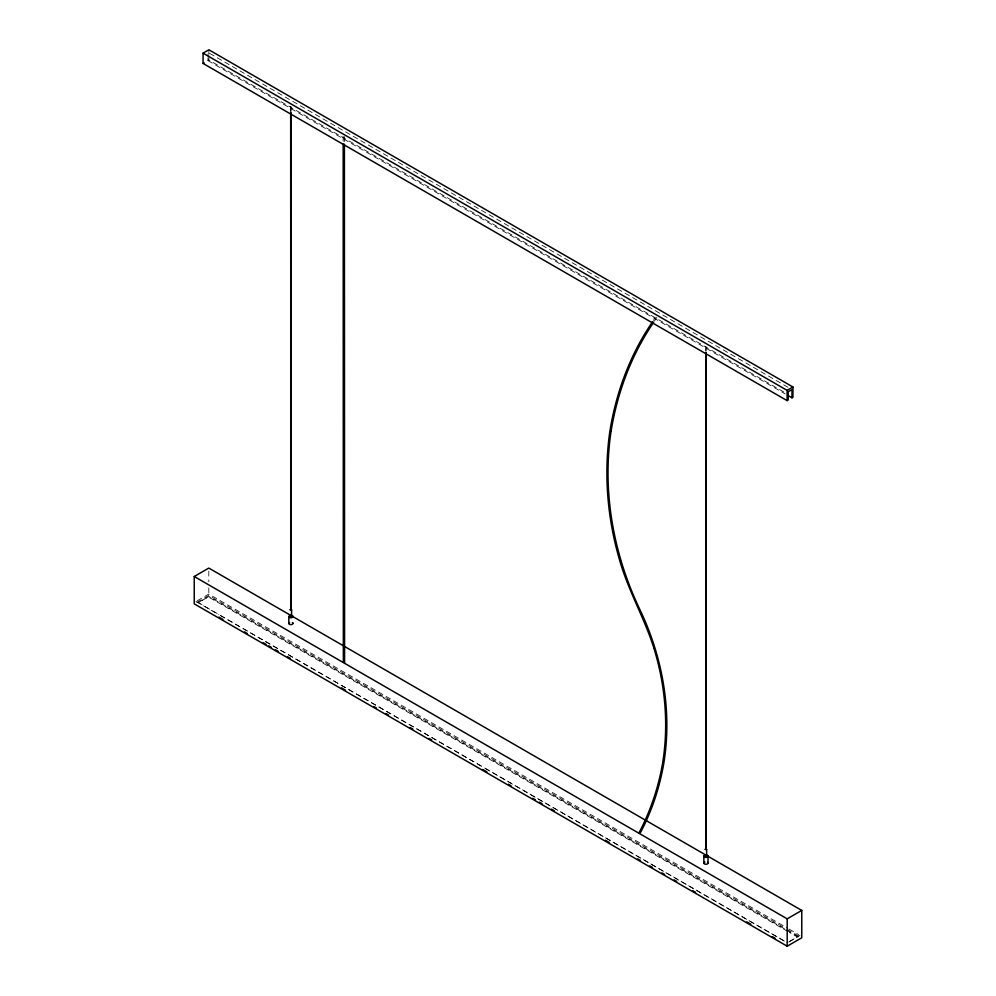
<?xml version="1.0" encoding="UTF-8"?>
<svg xmlns="http://www.w3.org/2000/svg" width="996" height="996" viewBox="0 0 996 996"><rect width="100%" height="100%" fill="white"/><g stroke="black" fill="none" stroke-linecap="round" stroke-linejoin="round"><path stroke-width="0.75" stroke-dasharray="4.98 3.74" d="M653.438 320.376L655.032 317.898M654.422 321.135L656.825 317.425M207.927 57.88L207.927 60.619L208.886 60.059L786.218 393.37M197.283 600.737L208.836 594.077L787.873 928.384M196.884 602.331L208.811 595.446L785.583 928.446M198.565 602.393L208.836 596.467L785.184 929.231M789.741 941.307L800 935.381M788.732 942.054L797.435 937.024L789.367 932.368M705.89 346.272L705.741 350.829M787.948 387.27L207.927 52.402L207.927 56.511M207.927 60.619L785.259 393.93M789.218 929.168L798.655 934.609M786.94 929.231L799.066 936.228M786.529 930.003L798.655 936.999M788.023 931.596L208.338 596.915L198.378 602.667L787.487 942.776M196 601.484L218.896 614.694M220.241 615.478L484.18 767.854M485.525 768.638L785.819 942.004M344.355 136.601L344.392 142.64M343.122 136.427L343.159 142.465M706.139 347.716L706.139 350.829M291.069 106.535L291.069 112.747M290.67 106.535L290.67 112.747M208.886 49.8L208.886 54.195M208.886 55.664L208.886 60.059M208.811 571.131L208.811 581.764M208.811 587.852L208.836 596.467"/><path stroke-width="1.49" d="M291.069 112.747L290.882 609.838L290.67 112.747M291.591 609.726L290.16 609.726L291.591 609.726L291.591 616.574L290.16 616.561L291.591 616.574M706.139 352.372L705.94 849.476L705.741 352.372M706.625 849.476L705.218 849.351L706.625 849.476L706.65 856.199L705.243 856.299L706.65 856.199M638.81 833.204C650.525 811.08 658.58 787.114 662.751 762.438L662.738 762.513C668.839 724.117 665.216 684.513 653.687 647.462L653.725 647.549C644.088 617.47 627.953 589.931 619.4 559.453L619.375 559.366C607.336 517.771 603.626 473.747 609.95 430.845L609.963 430.758C616.263 391.901 630.319 354.14 652.641 321.608M640.478 832.581C651.969 810.794 659.726 787.151 663.859 762.874L663.871 762.787C672.238 710.746 662.489 656.787 639.83 609.465C613.511 554.374 601.995 491.763 611.083 431.106L611.071 431.193C617.358 392.461 631.377 354.8 653.625 322.368M791.982 397.815L791.982 389.598L788.197 391.789L788.197 400.006L787.114 400.629L203.06 63.433L203.06 53.162L208.886 49.8L792.941 386.996L792.941 397.255L791.982 397.815L787.948 395.487M203.06 63.433L204.143 62.798M194.245 576.497L208.811 568.081L801.755 910.419L801.755 937.784L787.189 946.2L194.245 603.862L194.245 576.497L787.189 918.835L801.755 910.419M203.06 53.162L787.114 390.37L792.941 386.996M218.896 617.097L222.942 619.425M244.481 631.862L247.17 633.419M263.33 642.744L266.032 644.3M268.721 645.856L271.41 647.412M275.456 649.741L278.145 651.297M287.57 656.738L290.272 658.294M341.441 687.838L345.475 690.178M373.761 706.5L376.451 708.056M385.875 713.497L388.565 715.053M410.115 727.491L412.805 729.047M428.965 738.372L431.666 739.928M482.836 769.472L486.87 771.813M508.421 784.25L511.11 785.807M532.661 798.244L535.35 799.8M539.396 802.129L542.085 803.685M551.51 809.125L554.199 810.682M605.381 840.226L609.415 842.554M637.689 858.888L640.391 860.432M649.815 865.885L652.505 867.441M661.929 872.882L664.631 874.438M674.055 879.879L676.745 881.435M692.905 890.76L695.594 892.316M746.776 921.86L750.81 924.188M772.361 936.626L775.05 938.182M344.404 144.146L344.591 663.324M343.172 143.984L343.346 661.668M787.189 918.835L787.189 946.2M787.114 390.37L787.114 400.629M708.019 863.046L708.019 856.211A2.117 1.22 0 0 0 705.915 855.004A2.042 1.183 0 0 0 703.861 856.187L703.861 863.034A2.117 1.22 0 0 0 705.952 864.242A2.042 1.183 0 0 0 708.019 863.046M290.396 615.453A2.042 1.183 0 0 0 288.877 616.599L288.79 623.396A2.117 1.22 0 0 0 290.894 624.604A2.042 1.183 0 0 0 292.961 623.421M703.861 856.187A2.117 1.22 0 0 0 705.952 857.394A2.042 1.183 0 0 0 708.019 856.211M707.807 862.399A2.117 1.22 0 0 1 708.094 863.009M703.935 863.084A2.042 1.183 0 0 1 704.956 862.038M288.803 616.561A2.117 1.22 0 0 0 290.894 617.769A2.042 1.183 0 0 0 292.961 616.574M291.479 615.366A2.117 1.22 0 0 1 293.036 616.536M292.413 622.525A2.117 1.22 0 0 1 293.036 623.372M288.877 623.446A2.042 1.183 0 0 1 289.475 622.6"/></g></svg>
